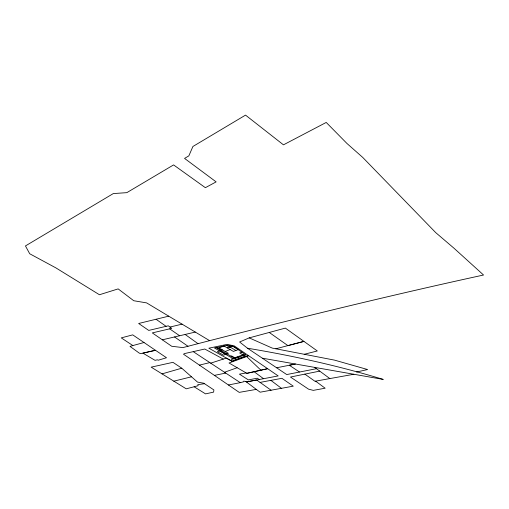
<?xml version="1.0" encoding="UTF-8"?>
<svg xmlns="http://www.w3.org/2000/svg" width="509" height="509" viewBox="0 0 509 509"><rect width="100%" height="100%" fill="white"/><g stroke="black" fill="none" stroke-linecap="round" stroke-linejoin="round"><path stroke-width="0.76" d="M304.217 354.289L317.311 350.968L285.364 328.101L249.2 337.881L239.618 341.991L247.489 348.22L286.72 374.56L316.445 368.701L329.845 378.575L353.87 374.261L383.22 379.415C338.727 365.876 293.349 355.836 247.489 348.22M222.274 349.81L217.343 351.706L223.438 355.18L228.388 353.316L219.023 347.952L224.005 346.018L233.396 351.426L238.466 349.518L232.314 345.955L227.262 347.895M221.25 350.606L221.879 350.364L216.872 347.501M232.524 346.279L229.883 347.291L226.702 345.458M225.163 351.471L230.163 349.568M230.997 356.179L231.633 355.944L235.712 358.279M241.832 352.145L239.675 352.953L243.773 355.32M260.888 370.202L246.273 356.154L246.171 356.714L229.031 362.993L246.852 373.332L267.639 368.688L278.188 375.928L246.84 381.865L243.843 381.095L243.69 381.775L240.299 382.653L228.414 384.982M246.668 356.529L248.729 355.778L267.639 368.688L246.852 373.332M246.84 381.865L256.663 379.994L260.074 382.399L281.91 378.308L293.273 386.166L260.156 392.197L256.294 389.385L239.217 392.375L183.482 354.194L184.512 353.583L193.229 351.643L224.507 372.251L237.111 367.752M210.675 363.165L226.282 358.12L232.689 361.632M132.862 345.56L130.011 346.406L139.256 353.1L140.7 353.634L155.468 350.287L166.5 357.744L158.293 360.2L157.3 359.812L155.041 360.34L142.914 353.131L155.468 350.287L132.728 334.871L121.263 337.881L132.862 345.56L144.034 342.512M162.015 373.886L181.751 368.198L197.524 382.106L203.778 383.213L213.882 389.926L213.615 392.115L205.56 393.883L194.139 386.783L186.205 388.819L151.173 367.154L172.958 362.338L181.751 368.198M194.139 386.783L198.141 385.695L197.81 384.651L204.497 383.697M209.625 340.655L182.903 347.596L171.705 346.266L152.306 332.905L171.756 328.35L168.282 325.811L148.743 330.417L138.658 323.482L168.727 316.165L209.625 340.655C300.59 317.355 391.79 294.972 483.55 275.019L453.869 248.112L435.742 232.632L362.739 157.427L346.953 143.468L326.231 122.44L283.462 144.842L245.529 115.117L192.924 146.477L188.852 155.862L184.557 158.407L216.128 181.885L205.369 187.687L173.582 164.91L126.817 192.656L113.31 193.573L25.45 245.93L29.7 253.749L55.882 267.88L99.446 294.743L118.158 288.896L133.746 300.73L146.624 302.893L168.727 316.165M275.846 348.786L303.924 341.393L287.916 345.617L269.325 332.511M173.798 381.177L191.505 376.787M169.981 327.052L182.057 324.144M162.352 339.815L195.291 332.072M199.433 365.106L209.816 362.624M193.229 351.643L204.752 349.021L223.247 359.068M356.542 372.015L367.6 369.547L334.515 360.124L272.232 348.086L249.2 337.881M214.365 375.387L225.742 373.078L240.299 382.653M304.853 374.121L290.467 377.042L308.543 389.162L313.283 390.365L325.149 388.221L315.605 381.146L314.95 381.266L304.853 374.121L319.716 371.112M276.731 367.759L295.487 364.024L353.87 374.261M246.146 372.925L239.415 374.153L248.373 379.899L257.293 378.212L259.196 379.523M315.605 381.146L329.845 378.575M262.466 358.202L295.487 364.024L289.297 365.252L299.457 371.971M216.102 347.66L235.075 358.514M219.799 350.765L225.907 354.251M237.162 356.93L239.567 358.311M229.782 346.928L235.922 350.478M224.507 372.251L225.742 373.078M174.536 336.952L187.967 346.247M169.662 328.839L179.658 335.775M156.085 319.283L166.106 326.326M260.074 382.399L271.087 390.238M185.142 334.464L197.969 343.645M254.099 371.716L263.547 378.709M256.294 389.385L245.898 381.578M270.896 380.382L281.471 388.335M314.632 367.32L316.445 368.701M243.226 354.697L231.188 359.131L233.586 360.499L245.643 356.09L243.226 354.697M245.535 354.671L233.746 359.004L214.474 347.997L227.765 345.236L233.567 346.508L245.535 354.671M248.201 355.409L232.091 361.295L208.849 348.188L227.224 344.358L234.293 345.91L248.201 355.409"/></g></svg>
